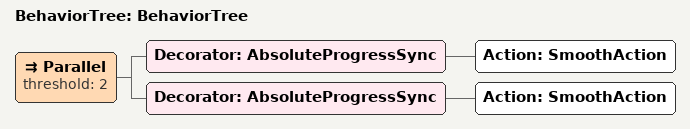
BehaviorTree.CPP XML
<?xml version="1.0"?>
<root main_tree_to_execute="BehaviorTree">
    <BehaviorTree ID="BehaviorTree">
        <Parallel threshold="2">
            <Decorator ID="AbsoluteProgressSync">
                <Action ID="SmoothAction"/>
            </Decorator>
            <Decorator ID="AbsoluteProgressSync">
                <Action ID="SmoothAction"/>
            </Decorator>
        </Parallel>
    </BehaviorTree>
</root>
